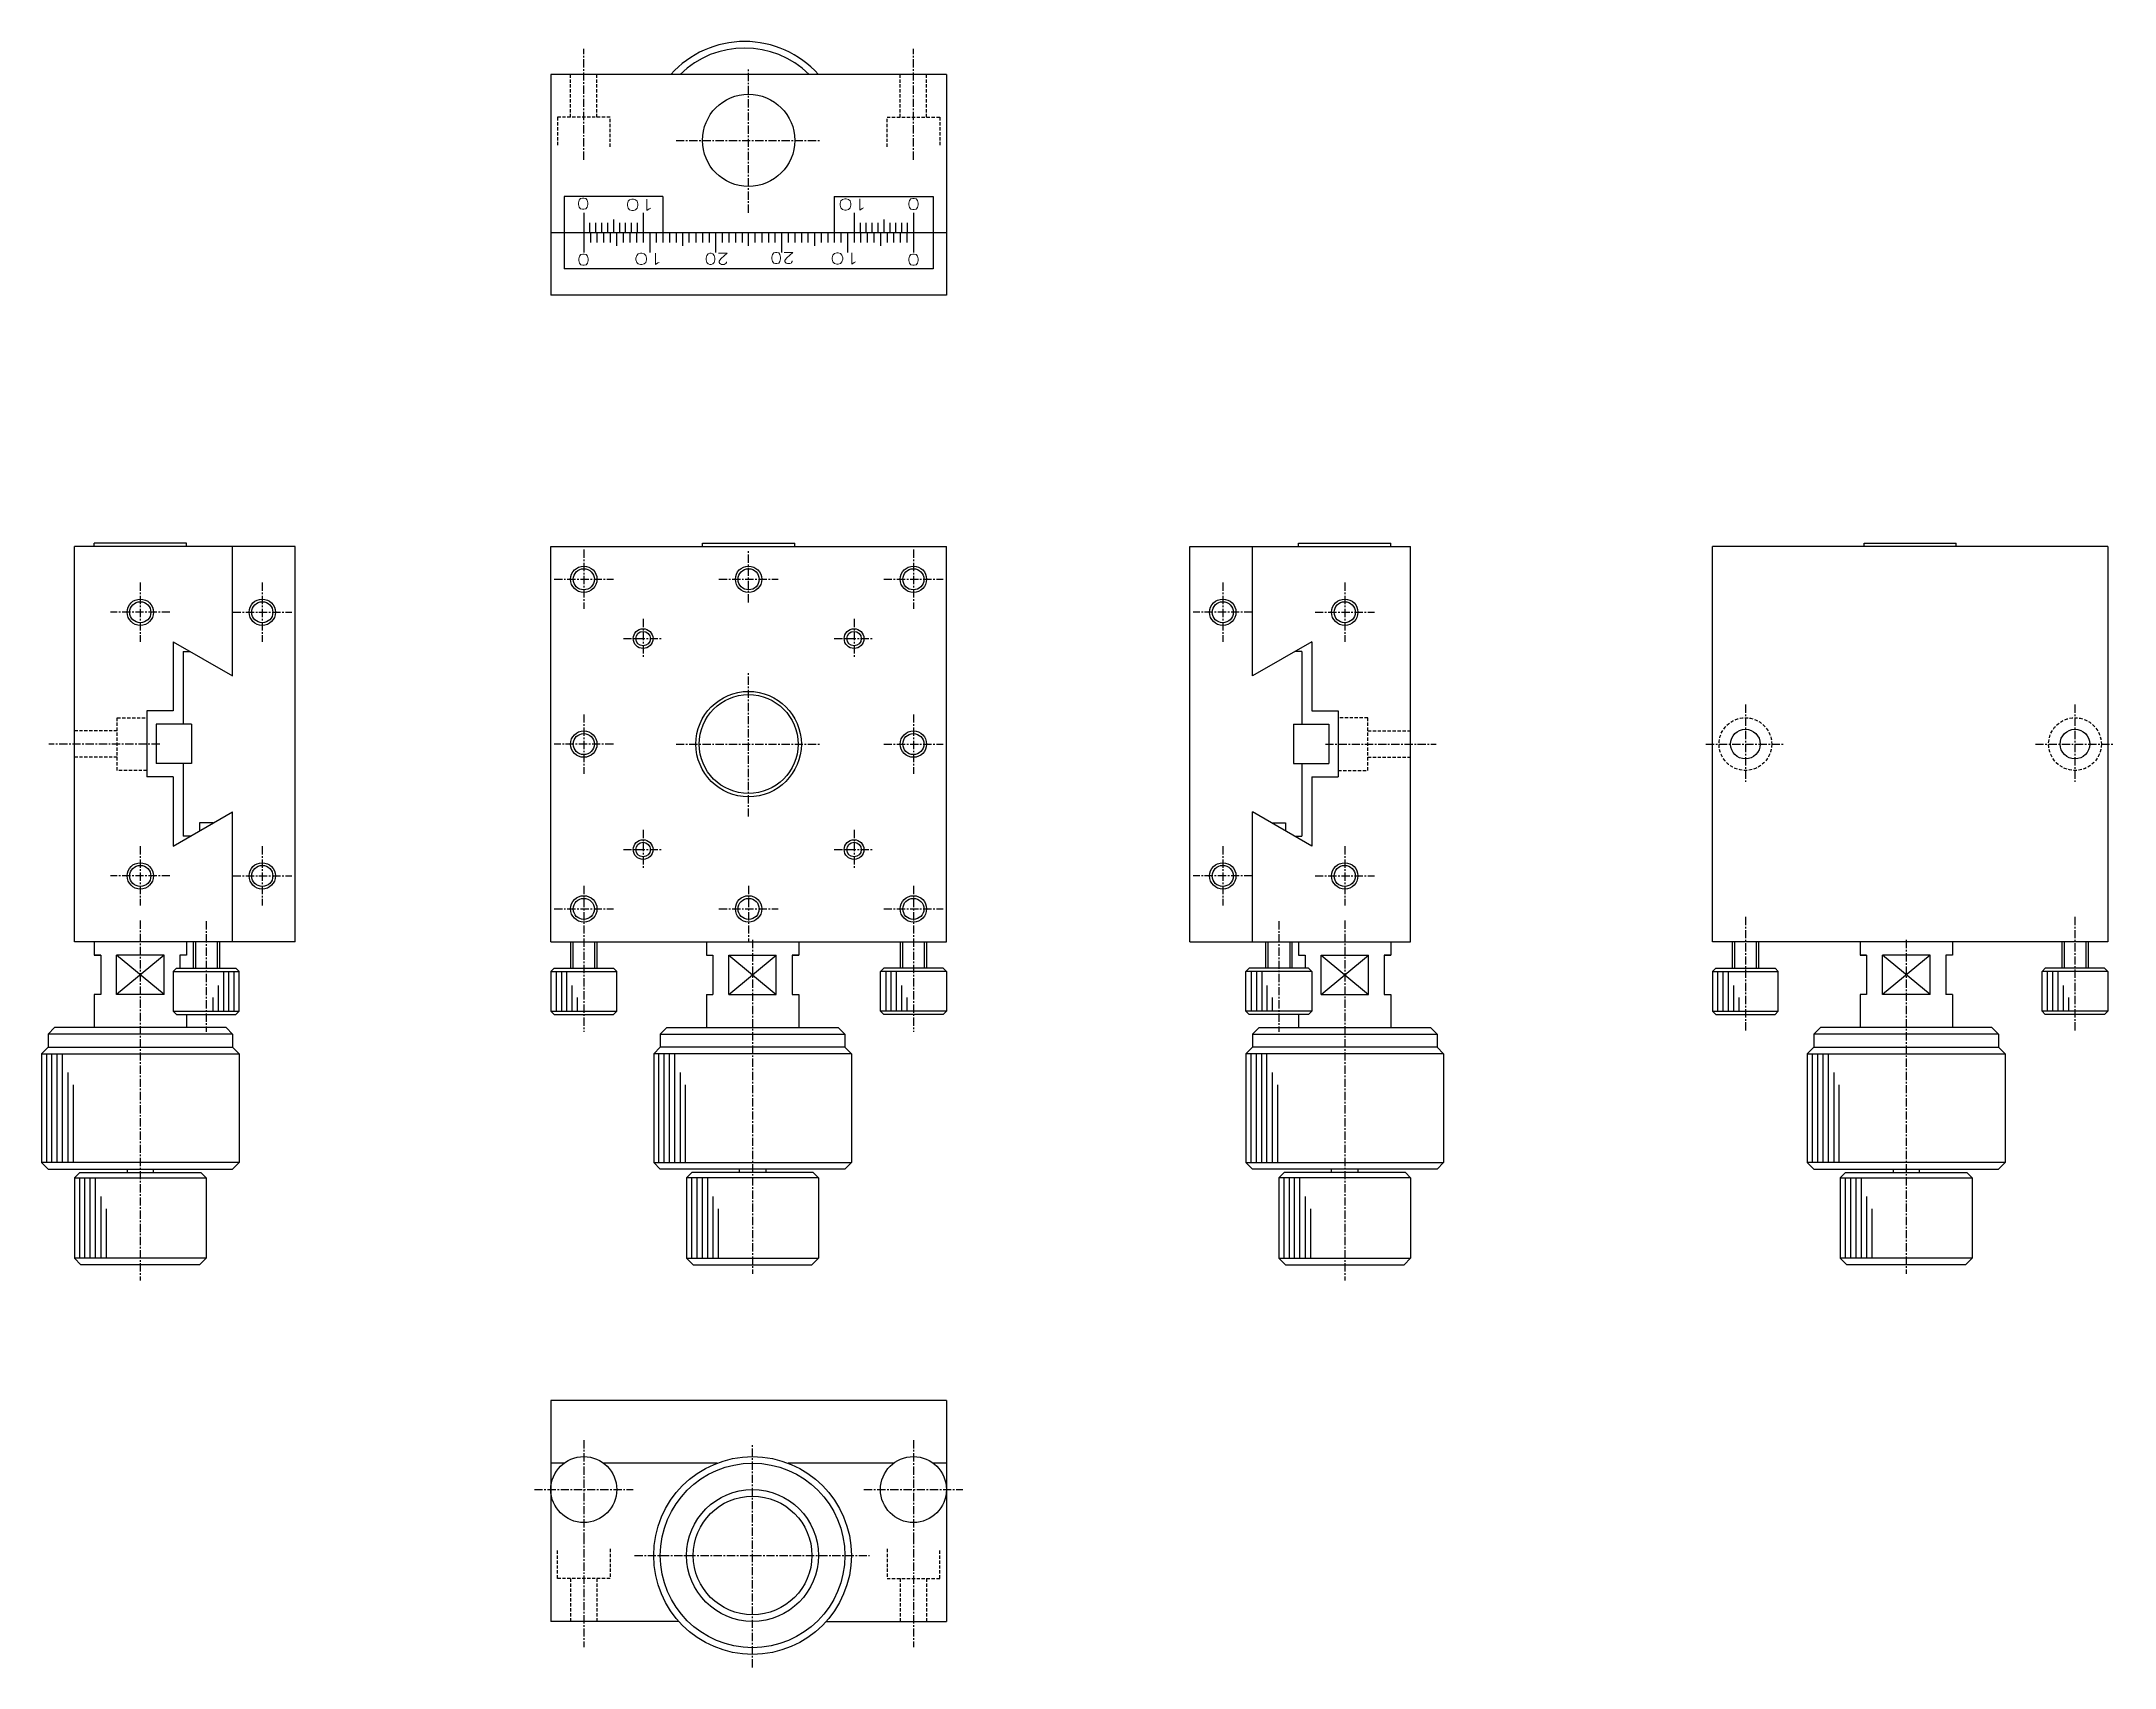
# Model space of a CAD drawing. Extents: x 459 to 774, y 2406 to 2652.
import ezdxf

# ---------------------------------------------------------------- set-up
doc = ezdxf.new("R2010")
doc.units = 0
doc.header["$MEASUREMENT"] = 0
doc.linetypes.add('CENTER', pattern=[2, 1.25, -0.25, 0.25, -0.25])
doc.linetypes.add('DASHED', pattern=[0.75, 0.5, -0.25])
doc.layers.get('0').update_dxf_attribs({"linetype": 'CONTINUOUS'})
doc.layers.add('CENTER', color=1, linetype='CENTER')
doc.styles.get("Standard").update_dxf_attribs({"font": 'TXT', "bigfont": 'BIGFONT'})

msp = doc.modelspace()

# ---------------------------------------------------------------- linework, layer by layer
at = {"color": 7, "linetype": 'Continuous'}
for p, q in [((596.5, 2647.31), (536.5, 2647.31)), ((536.5, 2647.31), (536.5, 2613.81)), ((596.5, 2647.31), (596.5, 2613.81)), ((536.5, 2623.31), (596.5, 2623.31)), ((596.5, 2613.81), (536.5, 2613.81)), ((497.73, 2575.72), (464.23, 2575.72)), ((464.23, 2515.72), (464.23, 2575.72)), ((481.23, 2576.22), (467.23, 2576.22)), ((467.23, 2575.72), (467.23, 2576.22)), ((481.23, 2575.72), (481.23, 2576.22)), ((488.23, 2556.05), (488.23, 2575.72)), ((497.73, 2515.72), (497.73, 2575.72)), ((536.5, 2515.72), (536.5, 2575.72)), ((536.5, 2575.72), (596.5, 2575.72)), ((559.5, 2576.22), (573.5, 2576.22)), ((559.5, 2575.72), (559.5, 2576.22)), ((573.5, 2575.72), (573.5, 2576.22)), ((596.5, 2515.72), (596.5, 2575.72)), ((633.43, 2575.72), (666.93, 2575.72)), ((633.43, 2515.72), (633.43, 2575.72)), ((642.93, 2556.05), (642.93, 2575.72)), ((649.93, 2576.22), (663.93, 2576.22)), ((649.93, 2575.72), (649.93, 2576.22)), ((663.93, 2575.72), (663.93, 2576.22)), ((666.93, 2515.72), (666.93, 2575.72)), ((772.7, 2575.72), (712.7, 2575.72)), ((712.7, 2515.72), (712.7, 2575.72)), ((735.7, 2576.22), (749.7, 2576.22)), ((735.7, 2575.72), (735.7, 2576.22)), ((749.7, 2575.72), (749.7, 2576.22)), ((772.7, 2575.72), (772.7, 2515.72)), ((479.23, 2561.25), (488.23, 2556.05)), ((479.23, 2561.25), (479.23, 2550.75)), ((651.93, 2561.25), (642.93, 2556.05)), ((651.93, 2561.25), (651.93, 2550.75)), ((480.73, 2559.75), (481.83, 2559.75)), ((480.73, 2559.75), (480.73, 2548.75)), ((650.43, 2559.75), (649.34, 2559.75)), ((650.43, 2559.75), (650.43, 2548.75)), ((479.23, 2550.75), (475.23, 2550.75)), ((475.23, 2550.75), (475.23, 2540.75)), ((651.93, 2550.75), (655.93, 2550.75)), ((655.93, 2550.75), (655.93, 2540.75)), ((481.98, 2548.75), (476.63, 2548.75)), ((476.63, 2548.75), (476.63, 2542.75)), ((481.98, 2548.75), (481.98, 2542.75)), ((649.18, 2548.75), (654.53, 2548.75)), ((649.18, 2548.75), (649.18, 2542.75)), ((654.53, 2548.75), (654.53, 2542.75)), ((481.98, 2542.75), (476.63, 2542.75)), ((480.73, 2542.75), (480.73, 2531.75)), ((649.18, 2542.75), (654.53, 2542.75)), ((650.43, 2542.75), (650.43, 2531.75)), ((479.23, 2540.75), (475.23, 2540.75)), ((479.23, 2540.75), (479.23, 2530.25)), ((651.93, 2540.75), (655.93, 2540.75)), ((651.93, 2540.75), (651.93, 2530.25)), ((479.23, 2530.25), (488.23, 2535.44)), ((488.23, 2515.72), (488.23, 2535.44)), ((642.93, 2515.72), (642.93, 2535.44)), ((651.93, 2530.25), (642.93, 2535.44)), ((481.83, 2531.75), (480.73, 2531.75)), ((483.23, 2533.75), (483.23, 2532.56)), ((485.3, 2533.75), (483.23, 2533.75)), ((645.87, 2533.75), (647.93, 2533.75)), ((647.93, 2533.75), (647.93, 2532.56)), ((649.34, 2531.75), (650.43, 2531.75)), ((497.73, 2515.72), (464.23, 2515.72)), ((467.23, 2515.72), (467.23, 2513.72)), ((467.23, 2513.72), (468.23, 2513.72)), ((468.23, 2513.72), (467.23, 2513.72)), ((468.23, 2513.72), (468.23, 2507.72)), ((470.63, 2507.72), (470.63, 2513.72)), ((477.84, 2513.72), (470.63, 2507.72)), ((477.84, 2507.72), (470.63, 2513.72)), ((477.84, 2513.72), (470.63, 2513.72)), ((477.84, 2507.72), (477.84, 2513.72)), ((480.23, 2513.72), (480.23, 2511.72)), ((481.23, 2513.72), (480.23, 2513.72)), ((481.23, 2513.72), (480.23, 2513.72)), ((481.23, 2515.72), (481.23, 2513.72)), ((482.23, 2515.72), (482.23, 2511.72)), ((486.23, 2515.72), (486.23, 2511.72)), ((536.5, 2515.72), (596.5, 2515.72)), ((539.5, 2515.72), (539.5, 2511.72)), ((543.5, 2515.72), (543.5, 2511.72)), ((560.1, 2515.72), (560.1, 2513.72)), ((560.1, 2513.72), (561.1, 2513.72)), ((560.1, 2513.72), (561.1, 2513.72)), ((561.1, 2513.72), (561.1, 2507.72)), ((563.49, 2507.72), (563.49, 2513.72)), ((563.49, 2513.72), (570.7, 2507.72)), ((563.49, 2507.72), (570.7, 2513.72)), ((563.49, 2513.72), (570.7, 2513.72)), ((570.7, 2507.72), (570.7, 2513.72)), ((573.1, 2513.72), (573.1, 2507.72)), ((574.1, 2513.72), (573.1, 2513.72)), ((573.1, 2513.72), (574.1, 2513.72)), ((574.1, 2515.72), (574.1, 2513.72)), ((589.5, 2515.72), (589.5, 2511.72)), ((593.5, 2515.72), (593.5, 2511.72)), ((633.43, 2515.72), (666.93, 2515.72)), ((644.93, 2515.72), (644.93, 2511.72)), ((648.93, 2515.72), (648.93, 2511.72)), ((649.93, 2515.72), (649.93, 2513.72)), ((649.93, 2513.72), (650.93, 2513.72)), ((649.93, 2513.72), (650.93, 2513.72)), ((650.93, 2513.72), (650.93, 2511.72)), ((653.33, 2507.72), (653.33, 2513.72)), ((653.33, 2513.72), (660.54, 2507.72)), ((653.33, 2507.72), (660.54, 2513.72)), ((653.33, 2513.72), (660.54, 2513.72)), ((660.54, 2507.72), (660.54, 2513.72)), ((662.93, 2513.72), (662.93, 2507.72)), ((663.93, 2513.72), (662.93, 2513.72)), ((662.93, 2513.72), (663.93, 2513.72)), ((663.93, 2515.72), (663.93, 2513.72)), ((772.7, 2515.72), (712.7, 2515.72)), ((715.7, 2515.72), (715.7, 2511.72)), ((719.7, 2515.72), (719.7, 2511.72)), ((735.1, 2515.72), (735.1, 2513.72)), ((735.1, 2513.72), (736.1, 2513.72)), ((736.1, 2513.72), (735.1, 2513.72)), ((736.1, 2513.72), (736.1, 2507.72)), ((738.5, 2507.72), (738.5, 2513.72)), ((745.71, 2513.72), (738.5, 2507.72)), ((745.71, 2507.72), (738.5, 2513.72)), ((745.71, 2513.72), (738.5, 2513.72)), ((745.71, 2507.72), (745.71, 2513.72)), ((748.1, 2513.72), (748.1, 2507.72)), ((749.1, 2513.72), (748.1, 2513.72)), ((749.1, 2513.72), (748.1, 2513.72)), ((749.1, 2515.72), (749.1, 2513.72)), ((765.7, 2515.72), (765.7, 2511.72)), ((769.7, 2515.72), (769.7, 2511.72)), ((479.23, 2511.22), (479.73, 2511.72)), ((479.23, 2511.22), (479.23, 2505.22)), ((479.73, 2511.72), (488.73, 2511.72)), ((488.73, 2511.72), (489.23, 2511.22)), ((489.23, 2505.22), (489.23, 2511.22)), ((536.5, 2511.22), (537, 2511.72)), ((536.5, 2511.22), (536.5, 2505.22)), ((537, 2511.72), (546, 2511.72)), ((546, 2511.72), (546.5, 2511.22)), ((546.5, 2505.22), (546.5, 2511.22)), ((587, 2511.72), (586.5, 2511.22)), ((586.5, 2505.22), (586.5, 2511.22)), ((596, 2511.72), (587, 2511.72)), ((596.5, 2511.22), (596, 2511.72)), ((596.5, 2511.22), (596.5, 2505.22)), ((642.43, 2511.72), (641.93, 2511.22)), ((641.93, 2505.22), (641.93, 2511.22)), ((651.43, 2511.72), (642.43, 2511.72)), ((651.93, 2511.22), (651.43, 2511.72)), ((651.93, 2511.22), (651.93, 2505.22)), ((712.7, 2511.22), (713.2, 2511.72)), ((712.7, 2511.22), (712.7, 2505.22)), ((713.2, 2511.72), (722.2, 2511.72)), ((722.2, 2511.72), (722.7, 2511.22)), ((722.7, 2505.22), (722.7, 2511.22)), ((763.2, 2511.72), (762.7, 2511.22)), ((762.7, 2505.22), (762.7, 2511.22)), ((772.2, 2511.72), (763.2, 2511.72)), ((772.7, 2511.22), (772.2, 2511.72)), ((772.7, 2511.22), (772.7, 2505.22)), ((467.23, 2507.72), (467.23, 2502.72)), ((468.23, 2507.72), (467.23, 2507.72)), ((477.84, 2507.72), (470.63, 2507.72)), ((560.1, 2507.72), (560.1, 2502.72)), ((560.1, 2507.72), (561.1, 2507.72)), ((563.49, 2507.72), (570.7, 2507.72)), ((573.1, 2507.72), (574.1, 2507.72)), ((574.1, 2507.72), (574.1, 2502.72)), ((653.33, 2507.72), (660.54, 2507.72)), ((662.93, 2507.72), (663.93, 2507.72)), ((663.93, 2507.72), (663.93, 2502.72)), ((735.1, 2507.72), (735.1, 2502.72)), ((736.1, 2507.72), (735.1, 2507.72)), ((745.71, 2507.72), (738.5, 2507.72)), ((749.1, 2507.72), (748.1, 2507.72)), ((749.1, 2507.72), (749.1, 2502.72)), ((479.23, 2505.22), (479.73, 2504.72)), ((479.73, 2504.72), (488.73, 2504.72)), ((481.23, 2504.72), (481.23, 2502.72)), ((489.23, 2505.22), (488.73, 2504.72)), ((536.5, 2505.22), (537, 2504.72)), ((537, 2504.72), (546, 2504.72)), ((546.5, 2505.22), (546, 2504.72)), ((586.5, 2505.22), (587, 2504.72)), ((596, 2504.72), (587, 2504.72)), ((596.5, 2505.22), (596, 2504.72)), ((641.93, 2505.22), (642.43, 2504.72)), ((651.43, 2504.72), (642.43, 2504.72)), ((649.93, 2504.72), (649.93, 2502.72)), ((651.93, 2505.22), (651.43, 2504.72)), ((712.7, 2505.22), (713.2, 2504.72)), ((713.2, 2504.72), (722.2, 2504.72)), ((722.7, 2505.22), (722.2, 2504.72)), ((762.7, 2505.22), (763.2, 2504.72)), ((772.2, 2504.72), (763.2, 2504.72)), ((772.7, 2505.22), (772.2, 2504.72)), ((460.23, 2501.72), (461.23, 2502.72)), ((460.23, 2501.72), (460.23, 2499.72)), ((487.23, 2502.72), (461.23, 2502.72)), ((487.23, 2502.72), (488.23, 2501.72)), ((488.23, 2501.72), (488.23, 2499.72)), ((554.1, 2502.72), (553.1, 2501.72)), ((553.1, 2501.72), (553.1, 2499.72)), ((554.1, 2502.72), (580.1, 2502.72)), ((581.1, 2501.72), (580.1, 2502.72)), ((581.1, 2501.72), (581.1, 2499.72)), ((643.93, 2502.72), (642.93, 2501.72)), ((642.93, 2501.72), (642.93, 2499.72)), ((643.93, 2502.72), (669.93, 2502.72)), ((670.93, 2501.72), (669.93, 2502.72)), ((670.93, 2501.72), (670.93, 2499.72)), ((728.1, 2501.72), (729.1, 2502.72)), ((728.1, 2501.72), (728.1, 2499.72)), ((755.1, 2502.72), (729.1, 2502.72)), ((755.1, 2502.72), (756.1, 2501.72)), ((756.1, 2501.72), (756.1, 2499.72)), ((459.23, 2498.72), (460.23, 2499.72)), ((459.23, 2498.72), (459.23, 2482.22)), ((460.23, 2499.72), (488.23, 2499.72)), ((489.23, 2498.72), (488.23, 2499.72)), ((489.23, 2498.72), (489.23, 2482.22)), ((552.1, 2498.72), (553.1, 2499.72)), ((552.1, 2498.72), (552.1, 2482.22)), ((581.1, 2499.72), (553.1, 2499.72)), ((582.1, 2498.72), (581.1, 2499.72)), ((582.1, 2498.72), (582.1, 2482.22)), ((641.93, 2498.72), (642.93, 2499.72)), ((641.93, 2498.72), (641.93, 2482.22)), ((670.93, 2499.72), (642.93, 2499.72)), ((671.93, 2498.72), (670.93, 2499.72)), ((671.93, 2498.72), (671.93, 2482.22)), ((727.1, 2498.72), (728.1, 2499.72)), ((727.1, 2498.72), (727.1, 2482.22)), ((728.1, 2499.72), (756.1, 2499.72)), ((757.1, 2498.72), (756.1, 2499.72)), ((757.1, 2498.72), (757.1, 2482.22)), ((459.23, 2482.22), (460.23, 2481.22)), ((460.23, 2481.22), (488.23, 2481.22)), ((472.23, 2481.22), (472.23, 2480.72)), ((476.23, 2480.72), (476.23, 2481.22)), ((489.23, 2482.22), (488.23, 2481.22)), ((552.1, 2482.22), (553.1, 2481.22)), ((581.1, 2481.22), (553.1, 2481.22)), ((565.1, 2480.72), (565.1, 2481.22)), ((569.1, 2481.22), (569.1, 2480.72)), ((582.1, 2482.22), (581.1, 2481.22)), ((641.93, 2482.22), (642.93, 2481.22)), ((670.93, 2481.22), (642.93, 2481.22)), ((654.93, 2480.72), (654.93, 2481.22)), ((658.93, 2481.22), (658.93, 2480.72)), ((671.93, 2482.22), (670.93, 2481.22)), ((727.1, 2482.22), (728.1, 2481.22)), ((728.1, 2481.22), (756.1, 2481.22)), ((740.1, 2481.22), (740.1, 2480.72)), ((744.1, 2480.72), (744.1, 2481.22)), ((757.1, 2482.22), (756.1, 2481.22)), ((465.03, 2480.72), (464.23, 2479.92)), ((464.23, 2479.92), (464.23, 2467.72)), ((465.03, 2480.72), (483.43, 2480.72)), ((484.23, 2479.92), (483.43, 2480.72)), ((484.23, 2479.92), (484.23, 2467.72)), ((557.1, 2479.92), (557.9, 2480.72)), ((557.1, 2479.92), (557.1, 2467.72)), ((576.3, 2480.72), (557.9, 2480.72)), ((576.3, 2480.72), (577.1, 2479.92)), ((577.1, 2479.92), (577.1, 2467.72)), ((646.93, 2479.92), (647.73, 2480.72)), ((646.93, 2479.92), (646.93, 2467.72)), ((666.13, 2480.72), (647.73, 2480.72)), ((666.13, 2480.72), (666.93, 2479.92)), ((666.93, 2479.92), (666.93, 2467.72)), ((732.9, 2480.72), (732.1, 2479.92)), ((732.1, 2479.92), (732.1, 2467.72)), ((732.9, 2480.72), (751.3, 2480.72)), ((752.1, 2479.92), (751.3, 2480.72)), ((752.1, 2479.92), (752.1, 2467.72)), ((465.23, 2466.72), (464.23, 2467.72)), ((483.23, 2466.72), (465.23, 2466.72)), ((484.23, 2467.72), (483.23, 2466.72)), ((557.1, 2467.72), (558.1, 2466.72)), ((558.1, 2466.72), (576.1, 2466.72)), ((576.1, 2466.72), (577.1, 2467.72)), ((646.93, 2467.72), (647.93, 2466.72)), ((647.93, 2466.72), (665.93, 2466.72)), ((665.93, 2466.72), (666.93, 2467.72)), ((733.1, 2466.72), (732.1, 2467.72)), ((751.1, 2466.72), (733.1, 2466.72)), ((752.1, 2467.72), (751.1, 2466.72)), ((536.5, 2446.13), (536.5, 2412.63)), ((596.5, 2446.13), (536.5, 2446.13)), ((596.5, 2446.13), (596.5, 2412.63)), ((538.5, 2436.63), (536.5, 2436.63)), ((561.71, 2436.63), (544.5, 2436.63)), ((588.5, 2436.63), (572.48, 2436.63)), ((596.5, 2436.63), (594.5, 2436.63)), ((555.92, 2412.63), (536.5, 2412.63)), ((578.28, 2412.63), (596.5, 2412.63))]:
    msp.add_line(p, q, dxfattribs=at)
at = {"color": 3, "linetype": 'DASHED'}
for p, q in [((539.5, 2640.81), (539.5, 2647.31)), ((543.5, 2640.81), (543.5, 2647.31)), ((589.5, 2640.81), (589.5, 2647.31)), ((593.5, 2640.81), (593.5, 2647.31)), ((537.5, 2640.81), (537.5, 2636.31)), ((545.5, 2640.81), (537.5, 2640.81)), ((545.5, 2636.31), (545.5, 2640.81)), ((587.5, 2640.81), (595.5, 2640.81)), ((587.5, 2636.31), (587.5, 2640.81)), ((595.5, 2640.81), (595.5, 2636.31)), ((470.73, 2547.72), (464.23, 2547.72)), ((470.73, 2549.72), (475.23, 2549.72)), ((470.73, 2541.72), (470.73, 2549.72)), ((660.43, 2549.72), (655.93, 2549.72)), ((660.43, 2541.72), (660.43, 2549.72)), ((660.43, 2547.72), (666.93, 2547.72)), ((470.73, 2543.72), (464.23, 2543.72)), ((475.23, 2541.72), (470.73, 2541.72)), ((655.93, 2541.72), (660.43, 2541.72)), ((660.43, 2543.72), (666.93, 2543.72)), ((537.5, 2419.13), (537.5, 2423.63)), ((545.5, 2423.63), (545.5, 2419.13)), ((587.5, 2423.63), (587.5, 2419.13)), ((595.5, 2419.13), (595.5, 2423.63)), ((545.5, 2419.13), (537.5, 2419.13)), ((539.5, 2419.13), (539.5, 2412.63)), ((543.5, 2419.13), (543.5, 2412.63)), ((587.5, 2419.13), (595.5, 2419.13)), ((589.5, 2419.13), (589.5, 2412.63)), ((593.5, 2419.13), (593.5, 2412.63))]:
    msp.add_line(p, q, dxfattribs=at)
at = {"color": 3, "linetype": 'Continuous'}
for p, q in [((553.5, 2628.81), (538.5, 2628.81)), ((538.5, 2628.81), (538.5, 2623.31)), ((541.5, 2626.31), (541.5, 2620.31)), ((550.5, 2626.31), (550.5, 2623.31)), ((553.5, 2628.81), (553.5, 2621.81)), ((579.5, 2628.81), (579.5, 2621.81)), ((579.5, 2628.81), (594.5, 2628.81)), ((582.5, 2626.31), (582.5, 2621.81)), ((591.5, 2626.31), (591.5, 2620.31)), ((594.5, 2628.81), (594.5, 2623.31)), ((538.5, 2623.31), (538.5, 2617.81)), ((542.4, 2623.31), (542.4, 2624.81)), ((542.5, 2623.31), (542.5, 2621.81)), ((543.3, 2624.81), (543.3, 2623.31)), ((543.5, 2623.31), (543.5, 2621.81)), ((544.2, 2624.81), (544.2, 2623.31)), ((544.5, 2623.31), (544.5, 2621.81)), ((545.1, 2624.81), (545.1, 2623.31)), ((545.5, 2623.31), (545.5, 2621.81)), ((546, 2625.31), (546, 2623.31)), ((546.5, 2621.31), (546.5, 2623.31)), ((546.9, 2624.81), (546.9, 2623.31)), ((547.5, 2621.81), (547.5, 2623.31)), ((547.8, 2624.81), (547.8, 2623.31)), ((548.5, 2623.31), (548.5, 2621.81)), ((548.7, 2624.81), (548.7, 2623.31)), ((549.5, 2623.31), (549.5, 2621.81)), ((549.6, 2624.81), (549.6, 2623.31)), ((550.5, 2623.31), (550.5, 2621.81)), ((551.5, 2623.31), (551.5, 2620.31)), ((552.5, 2623.31), (552.5, 2621.81)), ((554.5, 2623.31), (554.5, 2621.81)), ((555.5, 2623.31), (555.5, 2621.81)), ((556.5, 2621.31), (556.5, 2623.31)), ((557.5, 2621.81), (557.5, 2623.31)), ((558.5, 2623.31), (558.5, 2621.81)), ((559.5, 2623.31), (559.5, 2621.81)), ((560.5, 2623.31), (560.5, 2621.81)), ((561.5, 2623.31), (561.5, 2620.31)), ((562.5, 2623.31), (562.5, 2621.81)), ((563.5, 2623.31), (563.5, 2621.81)), ((564.5, 2623.31), (564.5, 2621.81)), ((565.5, 2623.31), (565.5, 2621.81)), ((566.5, 2621.31), (566.5, 2623.31)), ((567.5, 2621.81), (567.5, 2623.31)), ((568.5, 2623.31), (568.5, 2621.81)), ((569.5, 2623.31), (569.5, 2621.81)), ((570.5, 2623.31), (570.5, 2621.81)), ((571.5, 2623.31), (571.5, 2620.31)), ((572.5, 2623.31), (572.5, 2621.81)), ((573.5, 2623.31), (573.5, 2621.81)), ((574.5, 2623.31), (574.5, 2621.81)), ((575.5, 2623.31), (575.5, 2621.81)), ((576.5, 2623.31), (576.5, 2621.31)), ((577.5, 2623.31), (577.5, 2621.81)), ((578.5, 2623.31), (578.5, 2621.81)), ((580.5, 2623.31), (580.5, 2621.81)), ((581.5, 2623.31), (581.5, 2620.31)), ((583.4, 2624.81), (583.4, 2623.31)), ((583.5, 2623.31), (583.5, 2621.81)), ((584.3, 2624.81), (584.3, 2623.31)), ((584.5, 2623.31), (584.5, 2621.81)), ((585.2, 2624.81), (585.2, 2623.31)), ((585.5, 2623.31), (585.5, 2621.81)), ((586.1, 2624.81), (586.1, 2623.31)), ((586.5, 2623.31), (586.5, 2621.31)), ((587, 2625.31), (587, 2623.31)), ((587.5, 2623.31), (587.5, 2621.81)), ((587.9, 2624.81), (587.9, 2623.31)), ((588.5, 2623.31), (588.5, 2621.81)), ((588.8, 2624.81), (588.8, 2623.31)), ((589.5, 2623.31), (589.5, 2621.81)), ((589.7, 2624.81), (589.7, 2623.31)), ((590.5, 2623.31), (590.5, 2621.81)), ((590.6, 2623.31), (590.6, 2624.81)), ((594.5, 2623.31), (594.5, 2617.81)), ((594.5, 2617.81), (538.5, 2617.81)), ((482.58, 2515.72), (482.58, 2511.72)), ((485.88, 2515.72), (485.88, 2511.72)), ((539.85, 2515.72), (539.85, 2511.72)), ((543.15, 2515.72), (543.15, 2511.72)), ((589.85, 2515.72), (589.85, 2511.72)), ((593.15, 2515.72), (593.15, 2511.72)), ((645.28, 2515.72), (645.28, 2511.72)), ((648.58, 2515.72), (648.58, 2511.72)), ((716.05, 2515.72), (716.05, 2511.72)), ((719.35, 2515.72), (719.35, 2511.72)), ((766.05, 2515.72), (766.05, 2511.72)), ((769.35, 2515.72), (769.35, 2511.72)), ((479.23, 2511.22), (489.23, 2511.22)), ((486.83, 2511.22), (486.83, 2505.22)), ((487.63, 2511.22), (487.63, 2505.22)), ((488.43, 2511.22), (488.43, 2505.22)), ((536.5, 2511.22), (546.5, 2511.22)), ((537.3, 2511.22), (537.3, 2505.22)), ((538.1, 2511.22), (538.1, 2505.22)), ((538.9, 2511.22), (538.9, 2505.22)), ((596.5, 2511.22), (586.5, 2511.22)), ((587.3, 2511.22), (587.3, 2505.22)), ((588.1, 2511.22), (588.1, 2505.22)), ((588.9, 2511.22), (588.9, 2505.22)), ((651.93, 2511.22), (641.93, 2511.22)), ((642.73, 2511.22), (642.73, 2505.22)), ((643.53, 2511.22), (643.53, 2505.22)), ((644.33, 2511.22), (644.33, 2505.22)), ((712.7, 2511.22), (722.7, 2511.22)), ((713.5, 2511.22), (713.5, 2505.22)), ((714.3, 2511.22), (714.3, 2505.22)), ((715.1, 2511.22), (715.1, 2505.22)), ((772.7, 2511.22), (762.7, 2511.22)), ((763.5, 2511.22), (763.5, 2505.22)), ((764.3, 2511.22), (764.3, 2505.22)), ((765.1, 2511.22), (765.1, 2505.22)), ((485.23, 2507.28), (485.23, 2505.22)), ((486.03, 2509.11), (486.03, 2505.22)), ((539.7, 2509.11), (539.7, 2505.22)), ((540.5, 2507.28), (540.5, 2505.22)), ((589.7, 2509.11), (589.7, 2505.22)), ((590.5, 2507.28), (590.5, 2505.22)), ((645.13, 2509.11), (645.13, 2505.22)), ((645.93, 2507.28), (645.93, 2505.22)), ((715.9, 2509.11), (715.9, 2505.22)), ((716.7, 2507.28), (716.7, 2505.22)), ((765.9, 2509.11), (765.9, 2505.22)), ((766.7, 2507.28), (766.7, 2505.22)), ((479.23, 2505.22), (489.23, 2505.22)), ((536.5, 2505.22), (546.5, 2505.22)), ((596.5, 2505.22), (586.5, 2505.22)), ((651.93, 2505.22), (641.93, 2505.22)), ((712.7, 2505.22), (722.7, 2505.22)), ((772.7, 2505.22), (762.7, 2505.22)), ((488.23, 2501.72), (460.23, 2501.72)), ((553.1, 2501.72), (581.1, 2501.72)), ((642.93, 2501.72), (670.93, 2501.72)), ((756.1, 2501.72), (728.1, 2501.72)), ((459.23, 2498.72), (489.23, 2498.72)), ((460.03, 2482.22), (460.03, 2498.72)), ((460.83, 2482.22), (460.83, 2498.72)), ((461.63, 2482.22), (461.63, 2498.72)), ((462.43, 2482.22), (462.43, 2498.72)), ((582.1, 2498.72), (552.1, 2498.72)), ((552.9, 2482.22), (552.9, 2498.72)), ((553.7, 2482.22), (553.7, 2498.72)), ((554.5, 2482.22), (554.5, 2498.72)), ((555.3, 2482.22), (555.3, 2498.72)), ((671.93, 2498.72), (641.93, 2498.72)), ((642.73, 2482.22), (642.73, 2498.72)), ((643.53, 2482.22), (643.53, 2498.72)), ((644.33, 2482.22), (644.33, 2498.72)), ((645.13, 2482.22), (645.13, 2498.72)), ((727.1, 2498.72), (757.1, 2498.72)), ((727.9, 2482.22), (727.9, 2498.72)), ((728.7, 2482.22), (728.7, 2498.72)), ((729.5, 2482.22), (729.5, 2498.72)), ((730.3, 2482.22), (730.3, 2498.72)), ((463.23, 2495.89), (463.23, 2482.22)), ((464.03, 2494.04), (464.03, 2482.22)), ((556.1, 2495.89), (556.1, 2482.22)), ((556.9, 2494.04), (556.9, 2482.22)), ((645.93, 2495.89), (645.93, 2482.22)), ((646.73, 2494.04), (646.73, 2482.22)), ((731.1, 2495.89), (731.1, 2482.22)), ((731.9, 2494.04), (731.9, 2482.22)), ((489.23, 2482.22), (459.23, 2482.22)), ((552.1, 2482.22), (582.1, 2482.22)), ((641.93, 2482.22), (671.93, 2482.22)), ((757.1, 2482.22), (727.1, 2482.22)), ((464.23, 2479.92), (484.23, 2479.92)), ((465.03, 2467.72), (465.03, 2479.92)), ((465.83, 2467.72), (465.83, 2479.92)), ((466.63, 2467.72), (466.63, 2479.92)), ((467.43, 2467.72), (467.43, 2479.92)), ((577.1, 2479.92), (557.1, 2479.92)), ((557.9, 2467.72), (557.9, 2479.92)), ((558.7, 2467.72), (558.7, 2479.92)), ((559.5, 2467.72), (559.5, 2479.92)), ((560.3, 2467.72), (560.3, 2479.92)), ((666.93, 2479.92), (646.93, 2479.92)), ((647.73, 2467.72), (647.73, 2479.92)), ((648.53, 2467.72), (648.53, 2479.92)), ((649.33, 2467.72), (649.33, 2479.92)), ((650.13, 2467.72), (650.13, 2479.92)), ((732.1, 2479.92), (752.1, 2479.92)), ((732.9, 2467.72), (732.9, 2479.92)), ((733.7, 2467.72), (733.7, 2479.92)), ((734.5, 2467.72), (734.5, 2479.92)), ((735.3, 2467.72), (735.3, 2479.92)), ((468.23, 2477.09), (468.23, 2467.72)), ((469.03, 2475.24), (469.03, 2467.72)), ((561.1, 2477.09), (561.1, 2467.72)), ((561.9, 2475.24), (561.9, 2467.72)), ((650.93, 2477.09), (650.93, 2467.72)), ((651.73, 2475.24), (651.73, 2467.72)), ((736.1, 2477.09), (736.1, 2467.72)), ((736.9, 2475.24), (736.9, 2467.72)), ((484.23, 2467.72), (464.23, 2467.72)), ((557.1, 2467.72), (577.1, 2467.72)), ((646.93, 2467.72), (666.93, 2467.72)), ((752.1, 2467.72), (732.1, 2467.72))]:
    msp.add_line(p, q, dxfattribs=at)
at = {"color": 7, "linetype": 'Continuous'}
for centre, radius in [((566.5, 2637.31), 7), ((541.5, 2570.72), 1.6), ((566.5, 2570.72), 1.6), ((591.5, 2570.72), 1.6), ((474.23, 2565.72), 1.6), ((492.73, 2565.72), 1.6), ((638.43, 2565.72), 1.6), ((656.93, 2565.72), 1.6), ((550.5, 2561.72), 1.1), ((582.5, 2561.72), 1.1), ((566.5, 2545.72), 7.5), ((541.5, 2545.72), 1.6), ((591.5, 2545.72), 1.6), ((717.7, 2545.72), 2.25), ((767.7, 2545.72), 2.25), ((550.5, 2529.72), 1.1), ((582.5, 2529.72), 1.1), ((474.23, 2525.72), 1.6), ((492.73, 2525.72), 1.6), ((638.43, 2525.72), 1.6), ((656.93, 2525.72), 1.6), ((541.5, 2520.72), 1.6), ((566.5, 2520.72), 1.6), ((591.5, 2520.72), 1.6), ((541.5, 2432.63), 5), ((567.1, 2422.63), 15), ((591.5, 2432.63), 5), ((567.1, 2422.63), 14), ((567.1, 2422.63), 10), ((567.1, 2422.63), 9)]:
    msp.add_circle(centre, radius, dxfattribs=at)
at = {"color": 3, "linetype": 'Continuous'}
for centre, radius in [((541.5, 2570.72), 2), ((566.5, 2570.72), 2), ((591.5, 2570.72), 2), ((474.23, 2565.72), 2), ((492.73, 2565.72), 2), ((638.43, 2565.72), 2), ((656.93, 2565.72), 2), ((550.5, 2561.72), 1.5), ((582.5, 2561.72), 1.5), ((566.5, 2545.72), 8), ((541.5, 2545.72), 2), ((591.5, 2545.72), 2), ((550.5, 2529.72), 1.5), ((582.5, 2529.72), 1.5), ((474.23, 2525.72), 2), ((492.73, 2525.72), 2), ((638.43, 2525.72), 2), ((656.93, 2525.72), 2), ((541.5, 2520.72), 2), ((566.5, 2520.72), 2), ((591.5, 2520.72), 2)]:
    msp.add_circle(centre, radius, dxfattribs=at)
at = {"color": 3, "linetype": 'DASHED'}
for centre in [(717.7, 2545.72), (767.7, 2545.72)]:
    msp.add_circle(centre, 4, dxfattribs=at)
at = {"color": 7, "linetype": 'Continuous'}
for radius, start, end in [(15, 41.8103, 138.1897), (14, 45.5847, 134.4153)]:
    msp.add_arc((565.9, 2637.31), radius, start, end, dxfattribs=at)
at = {"layer": 'CENTER', "color": 1, "linetype": 'CENTER'}
for p, q in [((541.5, 2634.37), (541.5, 2651.2)), ((591.5, 2634.37), (591.5, 2651.2)), ((566.5, 2626.31), (566.5, 2648.31)), ((555.5, 2637.31), (577.5, 2637.31)), ((541.5, 2575.22), (541.5, 2566.22)), ((566.5, 2567.22), (566.5, 2575.06)), ((591.5, 2575.22), (591.5, 2566.22)), ((474.23, 2570.22), (474.23, 2561.22)), ((492.73, 2570.22), (492.73, 2561.22)), ((537, 2570.72), (546, 2570.72)), ((562, 2570.72), (571, 2570.72)), ((587, 2570.72), (596, 2570.72)), ((638.43, 2570.22), (638.43, 2561.22)), ((656.93, 2570.22), (656.93, 2561.22)), ((478.73, 2565.72), (469.73, 2565.72)), ((488.23, 2565.72), (497.23, 2565.72)), ((550.5, 2564.72), (550.5, 2558.72)), ((582.5, 2564.72), (582.5, 2558.72)), ((642.93, 2565.72), (633.93, 2565.72)), ((652.43, 2565.72), (661.43, 2565.72)), ((547.5, 2561.72), (553.5, 2561.72)), ((579.5, 2561.72), (585.5, 2561.72)), ((566.5, 2534.72), (566.5, 2556.72)), ((717.7, 2551.72), (717.7, 2539.72)), ((767.7, 2551.72), (767.7, 2539.72)), ((541.5, 2550.22), (541.5, 2541.22)), ((591.5, 2550.22), (591.5, 2541.22)), ((477.18, 2545.72), (460.35, 2545.72)), ((546, 2545.72), (537, 2545.72)), ((555.5, 2545.72), (577.5, 2545.72)), ((587, 2545.72), (596, 2545.72)), ((653.99, 2545.72), (670.82, 2545.72)), ((711.7, 2545.72), (723.7, 2545.72)), ((761.7, 2545.72), (773.7, 2545.72)), ((550.5, 2532.72), (550.5, 2526.72)), ((582.5, 2532.72), (582.5, 2526.72)), ((474.23, 2530.22), (474.23, 2521.22)), ((492.73, 2530.22), (492.73, 2521.22)), ((547.5, 2529.72), (553.5, 2529.72)), ((579.5, 2529.72), (585.5, 2529.72)), ((638.43, 2530.22), (638.43, 2521.22)), ((656.93, 2530.22), (656.93, 2521.22)), ((478.73, 2525.72), (469.73, 2525.72)), ((488.23, 2525.72), (497.23, 2525.72)), ((642.93, 2525.72), (633.93, 2525.72)), ((652.43, 2525.72), (661.43, 2525.72)), ((541.5, 2524.22), (541.5, 2502.09)), ((566.5, 2524.22), (566.5, 2515.6)), ((591.5, 2524.22), (591.5, 2502.09)), ((474.23, 2518.95), (474.23, 2464.36)), ((537, 2520.72), (546, 2520.72)), ((562, 2520.72), (571, 2520.72)), ((587, 2520.72), (596, 2520.72)), ((656.93, 2518.95), (656.93, 2464.36)), ((717.7, 2519.51), (717.7, 2502.09)), ((767.7, 2519.51), (767.7, 2502.09)), ((484.23, 2518.86), (484.23, 2502.09)), ((567.1, 2516), (567.1, 2465.36)), ((646.93, 2518.86), (646.93, 2502.09)), ((742.1, 2516), (742.1, 2465.36)), ((541.5, 2440.13), (541.5, 2425.13)), ((567.1, 2405.63), (567.1, 2439.63)), ((591.5, 2440.13), (591.5, 2425.13)), ((534, 2432.63), (549, 2432.63)), ((584, 2432.63), (599, 2432.63)), ((541.5, 2425.57), (541.5, 2408.74)), ((591.5, 2425.57), (591.5, 2408.74)), ((549.2, 2422.63), (584.85, 2422.63))]:
    msp.add_line(p, q, dxfattribs=at)

# ---------------------------------------------------------------- texts
at = {"color": 3, "linetype": 'Continuous'}
for s, width, p in [('0', 1.411765, (542.43, 2628.56)), ('10', 1.568627, (552.34, 2628.39)), ('10', 1.568627, (584.63, 2628.44)), ('0', 1.411765, (592.54, 2628.5)), ('0', 1.411765, (542.48, 2620.06)), ('10', 1.568627, (553.64, 2620.18)), ('20', 1.283423, (563.53, 2620.18)), ('20', 1.283423, (573.5, 2620.31)), ('10', 1.568627, (583.41, 2620.24)), ('0', 1.411765, (592.54, 2620.06))]:
    msp.add_text(s, height=1.7, rotation=180, dxfattribs=dict(at, width=width)).set_placement(p)

doc.saveas('drawing.dxf')
